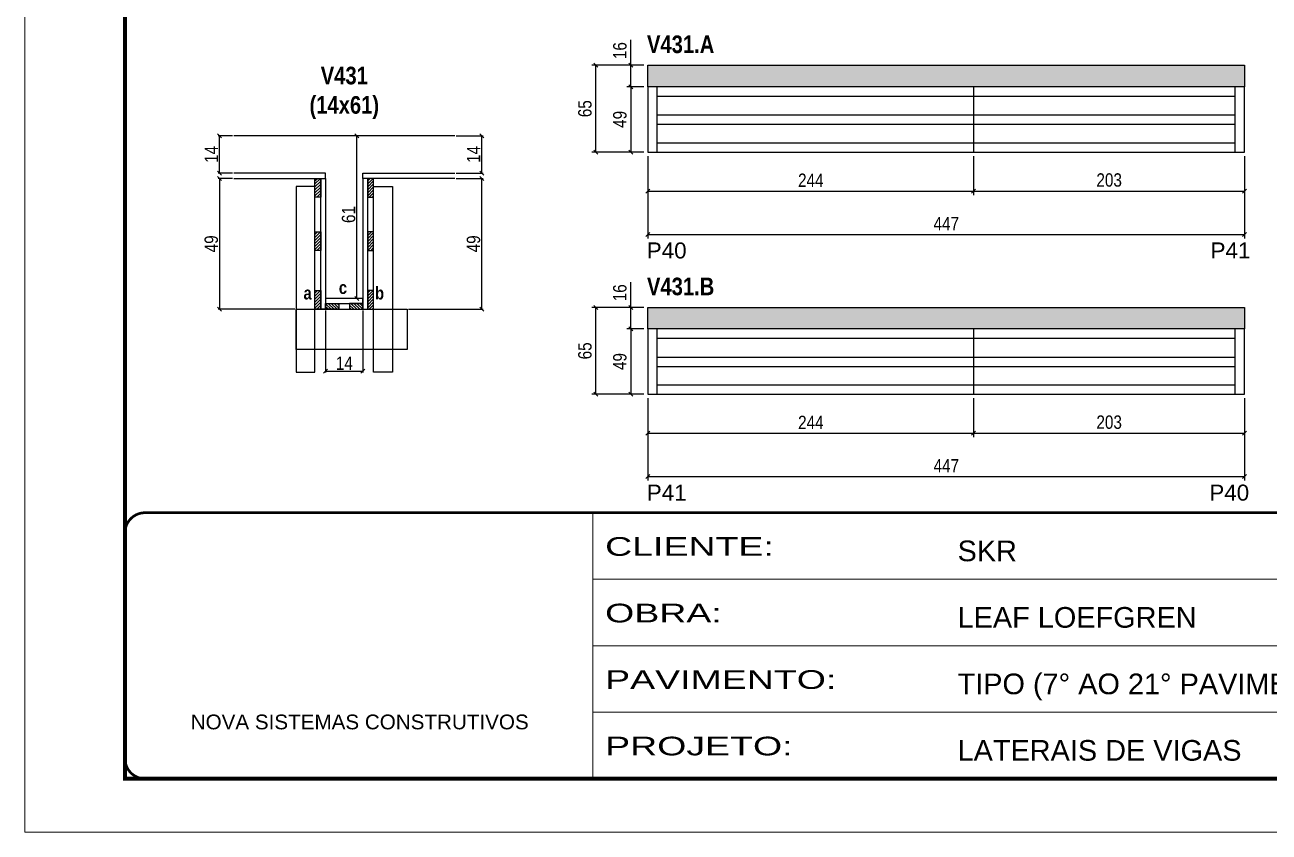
# Model space of a CAD drawing. Extents: x 3309 to 9563, y -2522 to 14608.
# Drawn here: x 6493 to 7425, y 11261 to 11865 of the extents above; entities that cross this region are included whole.
import ezdxf

# ---------------------------------------------------------------- set-up
doc = ezdxf.new("R2010")
doc.units = 0
doc.linetypes.add('CONTINUO', pattern=[0])
doc.linetypes.add('DASHED', pattern=[0.75, 0.5, -0.25])
for name, color, linetype in [('5', 5, 'Continuous'), ('COTA', 241, 'Continuous'), ('detalhes', 4, 'Continuous'), ('NOMENCLATURA', 7, 'Continuous'), ('Painéis', 200, 'Continuous'), ('SARR_2.2x7', 40, 'Continuous'), ('SARR_3.5x7', 81, 'Continuous')]:
    doc.layers.add(name, color=color, linetype=linetype)
for name, color, linetype, lineweight in [('CONCRETO', 251, 'Continuous', 25), ('Folhas', 255, 'Continuous', 9), ('SARRAFO DE PRESSAO', 251, 'DASHED', 9)]:
    doc.layers.add(name, color=color, linetype=linetype, lineweight=lineweight)
doc.styles.add('ARIAL', font='arial.ttf')
doc.styles.add('COTA TECNICA', font='techl___.ttf', dxfattribs={"height": 10})
doc.styles.add('COTA TECNICA 2X', font='techl___.ttf', dxfattribs={"height": 10})
doc.styles.get("Standard").update_dxf_attribs({"font": 'arial.ttf'})
doc.styles.add('TECNICA', font='techb___.ttf', dxfattribs={"height": 10})
doc.styles.add('Tecnologia', font='')
doc.styles.get('Tecnologia').set_extended_font_data('Forgotten Futurist')
doc.dimstyles.new('PAINEL', dxfattribs={"dimtxt": 10, "dimasz": 3, "dimexe": 3, "dimexo": 3, "dimgap": 3, "dimtad": 1, "dimdec": 1, "dimzin": 12, "dimdsep": 46, "dimtxsty": 'COTA TECNICA', "dimblk1": 'OBLIQUE', "dimblk2": 'OBLIQUE', "dimsah": 1, "dimcen": 0.9, "dimclrd": 4, "dimclre": 4, "dimclrt": 240, "dimadec": 1, "dimazin": 3, "dimtfac": 1, "dimtdec": 1, "dimtmove": 0, "dimatfit": 3, "dimfxl": 1, "dimtolj": 1, "dimtzin": 12, "dimarcsym": 0})
doc.dimstyles.new('SECAO', dxfattribs={"dimscale": 0.333333, "dimtxt": 5, "dimasz": 9, "dimexe": 3, "dimexo": 3, "dimgap": 3, "dimtad": 1, "dimdec": 1, "dimlfac": 0.5, "dimzin": 12, "dimdsep": 46, "dimtxsty": 'COTA TECNICA 2X', "dimblk1": 'OBLIQUE', "dimblk2": 'OBLIQUE', "dimsah": 1, "dimcen": 0.9, "dimclrd": 4, "dimclre": 4, "dimclrt": 240, "dimadec": 1, "dimazin": 3, "dimtfac": 1, "dimtdec": 1, "dimtmove": 0, "dimatfit": 3, "dimfxl": 1, "dimtolj": 1, "dimtzin": 12, "dimarcsym": 0})
pattern_1 = [(45, (-116802.018, -21525.1854), (-1.122532015, 1.122532015), [])]

# ---------------------------------------------------------------- blocks, each defined once
blk = doc.blocks.new('9999999999')
at = {"color": 30, "linetype": 'CONTINUO'}
for p, q in [((98564.56, 34230.21), (98564.56, 34429.45)), ((98564.56, 34379.64), (99583.98, 34379.64)), ((98564.56, 34329.83), (99487.98, 34329.83)), ((98564.56, 34280.02), (99487.98, 34280.02))]:
    blk.add_line(p, q, dxfattribs=at)
at = {"color": 30, "linetype": 'CONTINUO', "const_width": 2}
blk.add_lwpolyline([(99583.98, 34230.21), (99583.98, 34414.45, 0.414214), (99568.98, 34429.45), (98228.98, 34429.45, 0.414214), (98213.98, 34414.45), (98213.98, 34245.21, 0.414214), (98228.98, 34230.21), (99583.98, 34230.21)], format="xyb", dxfattribs=at)
at = {"layer": 'Folhas'}
blk.add_lwpolyline([(98138.98, 34190.21), (99623.98, 34190.21), (99623.98, 35240.21), (98138.98, 35240.21)], close=True, dxfattribs=at)
at = {"layer": 'Folhas', "color": 30, "const_width": 3}
blk.add_lwpolyline([(98213.98, 34230.21), (99583.98, 34230.21), (99583.98, 35200.21), (98213.98, 35200.21)], close=True, dxfattribs=at)
at = {"color": 7, "linetype": 'Continuous', "ltscale": 5, "style": 'ARIAL'}
for s, height, p in [('SKR', 15.483, (98837.68, 34393.13)), ('LEAF LOEFGREN', 15.4829, (98837.68, 34343.32)), ('TIPO (7° AO 21° PAVIMENTO)', 15.4829, (98837.68, 34293.51)), ('NOVA SISTEMAS CONSTRUTIVOS', 11.0592, (98263.19, 34267.21)), ('LATERAIS DE VIGAS', 15.4829, (98837.68, 34243.7))]:
    blk.add_text(s, height=height, dxfattribs=at).set_placement(p)
at = {"layer": 'Folhas', "color": 7, "style": 'Tecnologia', "width": 1.5}
for s, p in [('CLIENTE:', (98573.65, 34397.17)), ('OBRA:', (98573.65, 34347.31)), ('PAVIMENTO:', (98573.65, 34297.5)), ('PROJETO:', (98573.65, 34247.69))]:
    blk.add_text(s, height=14, dxfattribs=at).set_placement(p)
blk = doc.blocks.new('_Oblique')
at = {"color": 0, "linetype": 'ByBlock', "lineweight": -2}
blk.add_line((-0.5, -0.5), (0.5, 0.5), dxfattribs=at)
blk = doc.blocks.new('*D1511')
at = {"layer": 'COTA', "color": 4, "lineweight": -2, "transparency": 16777216}
for p, q in [((6648.45, 11750.35), (6637.66, 11750.35)), ((6638.66, 11750.35), (6638.66, 11652.35)), ((6695.15, 11652.35), (6637.66, 11652.35))]:
    blk.add_line(p, q, dxfattribs=at)
at = {"layer": 'Defpoints', "color": 0, "transparency": 16777216}
for p in [(6649.45, 11750.35), (6638.66, 11652.35), (6696.15, 11652.35, 0)]:
    blk.add_point(p, dxfattribs=at)
at = {"layer": 'COTA', "color": 4, "lineweight": -2, "transparency": 16777216, "xscale": 3, "yscale": 3, "zscale": 3}
for p, rotation in [((6638.66, 11750.35), 90), ((6638.66, 11652.35), 270)]:
    blk.add_blockref('_Oblique', p, dxfattribs=dict(at, rotation=rotation))
at = {"layer": 'COTA', "color": 240, "transparency": 16777216, "insert": (6632.56, 11701.35), "char_height": 10, "attachment_point": 5, "rotation": 90, "style": 'COTA TECNICA 2X'}
blk.add_mtext('\\A1;49', dxfattribs=at)
blk = doc.blocks.new('*D1512')
at = {"layer": 'COTA', "color": 4, "lineweight": -2, "transparency": 16777216}
for p, q in [((6745.15, 11782.35), (6740.48, 11782.35)), ((6741.48, 11660.35), (6741.48, 11782.35)), ((6745.15, 11660.35), (6740.48, 11660.35))]:
    blk.add_line(p, q, dxfattribs=at)
at = {"layer": 'Defpoints', "color": 0, "transparency": 16777216}
for p in [(6741.48, 11782.35), (6746.15, 11782.35), (6746.15, 11660.35)]:
    blk.add_point(p, dxfattribs=at)
at = {"layer": 'COTA', "color": 4, "lineweight": -2, "transparency": 16777216, "xscale": 3, "yscale": 3, "zscale": 3}
for p, rotation in [((6741.48, 11782.35), 90), ((6741.48, 11660.35), 270)]:
    blk.add_blockref('_Oblique', p, dxfattribs=dict(at, rotation=rotation))
at = {"layer": 'COTA', "color": 240, "transparency": 16777216, "insert": (6735.38, 11723.35), "char_height": 10, "attachment_point": 5, "rotation": 90, "style": 'COTA TECNICA 2X'}
blk.add_mtext('\\A1;61', dxfattribs=at)
blk = doc.blocks.new('*D1514')
at = {"layer": 'COTA', "color": 4, "lineweight": -2, "transparency": 16777216}
for p, q in [((6648.45, 11782.35), (6637.66, 11782.35)), ((6638.66, 11754.35), (6638.66, 11782.35)), ((6648.45, 11754.35), (6637.66, 11754.35))]:
    blk.add_line(p, q, dxfattribs=at)
at = {"layer": 'Defpoints', "color": 0, "transparency": 16777216}
for p in [(6638.66, 11782.35), (6649.45, 11782.35), (6649.45, 11754.35)]:
    blk.add_point(p, dxfattribs=at)
at = {"layer": 'COTA', "color": 4, "lineweight": -2, "transparency": 16777216, "xscale": 3, "yscale": 3, "zscale": 3}
for p, rotation in [((6638.66, 11782.35), 90), ((6638.66, 11754.35), 270)]:
    blk.add_blockref('_Oblique', p, dxfattribs=dict(at, rotation=rotation))
at = {"layer": 'COTA', "color": 240, "transparency": 16777216, "insert": (6632.59, 11768.35), "char_height": 10, "attachment_point": 5, "rotation": 90, "style": 'COTA TECNICA 2X'}
blk.add_mtext('\\A1;14', dxfattribs=at)
blk = doc.blocks.new('*D1515')
at = {"layer": 'COTA', "color": 4, "lineweight": -2, "transparency": 16777216}
for p, q in [((6718.15, 11651.35), (6718.15, 11604.91)), ((6746.15, 11651.35), (6746.15, 11604.91)), ((6718.15, 11605.91), (6746.15, 11605.91))]:
    blk.add_line(p, q, dxfattribs=at)
at = {"layer": 'Defpoints', "color": 0, "transparency": 16777216}
for p in [(6718.15, 11652.35), (6746.15, 11652.35), (6746.15, 11605.91)]:
    blk.add_point(p, dxfattribs=at)
at = {"layer": 'COTA', "color": 4, "lineweight": -2, "transparency": 16777216, "xscale": 3, "yscale": 3, "zscale": 3, "rotation": 180}
blk.add_blockref('_Oblique', (6718.15, 11605.91), dxfattribs=at)
at = {"layer": 'COTA', "color": 4, "lineweight": -2, "transparency": 16777216, "xscale": 3, "yscale": 3, "zscale": 3}
blk.add_blockref('_Oblique', (6746.15, 11605.91), dxfattribs=at)
at = {"layer": 'COTA', "color": 240, "transparency": 16777216, "insert": (6732.15, 11611.98), "char_height": 10, "attachment_point": 5, "style": 'COTA TECNICA 2X'}
blk.add_mtext('\\A1;14', dxfattribs=at)
blk = doc.blocks.new('*D1516')
at = {"layer": 'COTA', "color": 4, "lineweight": -2, "transparency": 16777216}
for p, q in [((6815.85, 11750.35), (6836.08, 11750.35)), ((6835.08, 11652.35), (6835.08, 11750.35)), ((6780.34, 11652.35), (6836.08, 11652.35))]:
    blk.add_line(p, q, dxfattribs=at)
at = {"layer": 'Defpoints', "color": 0, "transparency": 16777216}
for p in [(6814.85, 11750.35), (6835.08, 11750.35), (6779.34, 11652.35)]:
    blk.add_point(p, dxfattribs=at)
at = {"layer": 'COTA', "color": 4, "lineweight": -2, "transparency": 16777216, "xscale": 3, "yscale": 3, "zscale": 3}
for p, rotation in [((6835.08, 11750.35), 90), ((6835.08, 11652.35), 270)]:
    blk.add_blockref('_Oblique', p, dxfattribs=dict(at, rotation=rotation))
at = {"layer": 'COTA', "color": 240, "transparency": 16777216, "insert": (6828.98, 11701.35), "char_height": 10, "attachment_point": 5, "rotation": 90, "style": 'COTA TECNICA 2X'}
blk.add_mtext('\\A1;49', dxfattribs=at)
blk = doc.blocks.new('*D1513')
at = {"layer": 'COTA', "color": 4, "lineweight": -2, "transparency": 16777216}
for p, q in [((6815.85, 11782.35), (6836.08, 11782.35)), ((6835.08, 11754.35), (6835.08, 11782.35)), ((6815.85, 11754.35), (6836.08, 11754.35))]:
    blk.add_line(p, q, dxfattribs=at)
at = {"layer": 'Defpoints', "color": 0, "transparency": 16777216}
for p in [(6814.85, 11782.35), (6835.08, 11782.35), (6814.85, 11754.35)]:
    blk.add_point(p, dxfattribs=at)
at = {"layer": 'COTA', "color": 4, "lineweight": -2, "transparency": 16777216, "xscale": 3, "yscale": 3, "zscale": 3}
for p, rotation in [((6835.08, 11782.35), 90), ((6835.08, 11754.35), 270)]:
    blk.add_blockref('_Oblique', p, dxfattribs=dict(at, rotation=rotation))
at = {"layer": 'COTA', "color": 240, "transparency": 16777216, "insert": (6829.01, 11768.35), "char_height": 10, "attachment_point": 5, "rotation": 90, "style": 'COTA TECNICA 2X'}
blk.add_mtext('\\A1;14', dxfattribs=at)
blk = doc.blocks.new('*D1528')
at = {"layer": 'COTA', "color": 4, "lineweight": -2, "transparency": 16777216}
for p, q in [((6959.63, 11767.1), (6959.63, 11705.44)), ((7406.63, 11767.1), (7406.63, 11705.44)), ((6959.63, 11708.44), (7406.63, 11708.44))]:
    blk.add_line(p, q, dxfattribs=at)
at = {"layer": 'Defpoints', "color": 0, "transparency": 16777216}
for p in [(6959.63, 11770.1), (7406.63, 11770.1), (7406.63, 11708.44)]:
    blk.add_point(p, dxfattribs=at)
at = {"layer": 'COTA', "color": 4, "lineweight": -2, "transparency": 16777216, "xscale": 3, "yscale": 3, "zscale": 3, "rotation": 180}
blk.add_blockref('_Oblique', (6959.63, 11708.44), dxfattribs=at)
at = {"layer": 'COTA', "color": 4, "lineweight": -2, "transparency": 16777216, "xscale": 3, "yscale": 3, "zscale": 3}
blk.add_blockref('_Oblique', (7406.63, 11708.44), dxfattribs=at)
at = {"layer": 'COTA', "color": 240, "transparency": 16777216, "insert": (7183.13, 11716.51), "char_height": 10, "attachment_point": 5, "style": 'COTA TECNICA'}
blk.add_mtext('\\A1;447', dxfattribs=at)
blk = doc.blocks.new('*D1521')
at = {"layer": 'COTA', "color": 4, "lineweight": -2, "transparency": 16777216}
for p, q in [((6959.63, 11767.1), (6959.63, 11737.92)), ((7203.63, 11767.1), (7203.63, 11737.92)), ((6959.63, 11740.92), (7203.63, 11740.92))]:
    blk.add_line(p, q, dxfattribs=at)
at = {"layer": 'Defpoints', "color": 0, "transparency": 16777216}
for p in [(6959.63, 11770.1), (7203.63, 11770.1), (7203.63, 11740.92)]:
    blk.add_point(p, dxfattribs=at)
at = {"layer": 'COTA', "color": 4, "lineweight": -2, "transparency": 16777216, "xscale": 3, "yscale": 3, "zscale": 3, "rotation": 180}
blk.add_blockref('_Oblique', (6959.63, 11740.92), dxfattribs=at)
at = {"layer": 'COTA', "color": 4, "lineweight": -2, "transparency": 16777216, "xscale": 3, "yscale": 3, "zscale": 3}
blk.add_blockref('_Oblique', (7203.63, 11740.92), dxfattribs=at)
at = {"layer": 'COTA', "color": 240, "transparency": 16777216, "insert": (7081.63, 11749), "char_height": 10, "attachment_point": 5, "style": 'COTA TECNICA'}
blk.add_mtext('\\A1;244', dxfattribs=at)
blk = doc.blocks.new('*D1522')
at = {"layer": 'COTA', "color": 4, "lineweight": -2, "transparency": 16777216}
for p, q in [((7203.63, 11767.1), (7203.63, 11737.92)), ((7406.63, 11767.1), (7406.63, 11737.92)), ((7203.63, 11740.92), (7406.63, 11740.92))]:
    blk.add_line(p, q, dxfattribs=at)
at = {"layer": 'Defpoints', "color": 0, "transparency": 16777216}
for p in [(7203.63, 11770.1), (7406.63, 11770.1), (7406.63, 11740.92)]:
    blk.add_point(p, dxfattribs=at)
at = {"layer": 'COTA', "color": 4, "lineweight": -2, "transparency": 16777216, "xscale": 3, "yscale": 3, "zscale": 3, "rotation": 180}
blk.add_blockref('_Oblique', (7203.63, 11740.92), dxfattribs=at)
at = {"layer": 'COTA', "color": 4, "lineweight": -2, "transparency": 16777216, "xscale": 3, "yscale": 3, "zscale": 3}
blk.add_blockref('_Oblique', (7406.63, 11740.92), dxfattribs=at)
at = {"layer": 'COTA', "color": 240, "transparency": 16777216, "insert": (7305.13, 11749.14), "char_height": 10, "attachment_point": 5, "style": 'COTA TECNICA'}
blk.add_mtext('\\A1;203', dxfattribs=at)
blk = doc.blocks.new('*D1523')
at = {"layer": 'COTA', "color": 4, "lineweight": -2, "transparency": 16777216}
for p, q in [((6956.63, 11819.1), (6943.72, 11819.1)), ((6946.72, 11819.1), (6946.72, 11770.1)), ((6956.63, 11770.1), (6943.72, 11770.1))]:
    blk.add_line(p, q, dxfattribs=at)
at = {"layer": 'Defpoints', "color": 0, "transparency": 16777216}
for p in [(6959.63, 11819.1), (6946.72, 11770.1), (6959.63, 11770.1)]:
    blk.add_point(p, dxfattribs=at)
at = {"layer": 'COTA', "color": 4, "lineweight": -2, "transparency": 16777216, "xscale": 3, "yscale": 3, "zscale": 3}
for p, rotation in [((6946.72, 11819.1), 90), ((6946.72, 11770.1), 270)]:
    blk.add_blockref('_Oblique', p, dxfattribs=dict(at, rotation=rotation))
at = {"layer": 'COTA', "color": 240, "transparency": 16777216, "insert": (6938.62, 11794.6), "char_height": 10, "attachment_point": 5, "rotation": 90, "style": 'COTA TECNICA'}
blk.add_mtext('\\A1;49', dxfattribs=at)
blk = doc.blocks.new('*D1524')
at = {"layer": 'COTA', "color": 4, "lineweight": -2, "transparency": 16777216}
for p, q in [((6946.72, 11835.1), (6946.72, 11854.11)), ((6956.63, 11835.1), (6943.72, 11835.1)), ((6946.72, 11819.1), (6946.72, 11835.1)), ((6956.63, 11819.1), (6943.72, 11819.1))]:
    blk.add_line(p, q, dxfattribs=at)
at = {"layer": 'Defpoints', "color": 0, "transparency": 16777216}
for p in [(6946.72, 11835.1), (6959.63, 11835.1), (6959.63, 11819.1)]:
    blk.add_point(p, dxfattribs=at)
at = {"layer": 'COTA', "color": 4, "lineweight": -2, "transparency": 16777216, "xscale": 3, "yscale": 3, "zscale": 3}
for p, rotation in [((6946.72, 11835.1), 90), ((6946.72, 11819.1), 270)]:
    blk.add_blockref('_Oblique', p, dxfattribs=dict(at, rotation=rotation))
at = {"layer": 'COTA', "color": 240, "transparency": 16777216, "insert": (6938.62, 11846.11), "char_height": 10, "attachment_point": 5, "rotation": 90, "style": 'COTA TECNICA'}
blk.add_mtext('\\A1;16', dxfattribs=at)
blk = doc.blocks.new('*D1525')
at = {"layer": 'COTA', "color": 4, "lineweight": -2, "transparency": 16777216}
for p, q in [((6956.63, 11835.1), (6917.56, 11835.1)), ((6920.56, 11770.1), (6920.56, 11835.1)), ((6956.63, 11770.1), (6917.56, 11770.1))]:
    blk.add_line(p, q, dxfattribs=at)
at = {"layer": 'Defpoints', "color": 0, "transparency": 16777216}
for p in [(6920.56, 11835.1), (6959.63, 11835.1), (6959.63, 11770.1)]:
    blk.add_point(p, dxfattribs=at)
at = {"layer": 'COTA', "color": 4, "lineweight": -2, "transparency": 16777216, "xscale": 3, "yscale": 3, "zscale": 3}
for p, rotation in [((6920.56, 11835.1), 90), ((6920.56, 11770.1), 270)]:
    blk.add_blockref('_Oblique', p, dxfattribs=dict(at, rotation=rotation))
at = {"layer": 'COTA', "color": 240, "transparency": 16777216, "insert": (6912.45, 11802.6), "char_height": 10, "attachment_point": 5, "rotation": 90, "style": 'COTA TECNICA'}
blk.add_mtext('\\A1;65', dxfattribs=at)
blk = doc.blocks.new('*D1526')
at = {"layer": 'COTA', "color": 4, "lineweight": -2, "transparency": 16777216}
for p, q in [((6959.63, 11585.69), (6959.63, 11524.02)), ((7406.63, 11585.69), (7406.63, 11524.02)), ((6959.63, 11527.02), (7406.63, 11527.02))]:
    blk.add_line(p, q, dxfattribs=at)
at = {"layer": 'Defpoints', "color": 0, "transparency": 16777216}
for p in [(6959.63, 11588.69), (7406.63, 11588.69), (7406.63, 11527.02)]:
    blk.add_point(p, dxfattribs=at)
at = {"layer": 'COTA', "color": 4, "lineweight": -2, "transparency": 16777216, "xscale": 3, "yscale": 3, "zscale": 3, "rotation": 180}
blk.add_blockref('_Oblique', (6959.63, 11527.02), dxfattribs=at)
at = {"layer": 'COTA', "color": 4, "lineweight": -2, "transparency": 16777216, "xscale": 3, "yscale": 3, "zscale": 3}
blk.add_blockref('_Oblique', (7406.63, 11527.02), dxfattribs=at)
at = {"layer": 'COTA', "color": 240, "transparency": 16777216, "insert": (7183.13, 11535.1), "char_height": 10, "attachment_point": 5, "style": 'COTA TECNICA'}
blk.add_mtext('\\A1;447', dxfattribs=at)
blk = doc.blocks.new('*D1527')
at = {"layer": 'COTA', "color": 4, "lineweight": -2, "transparency": 16777216}
for p, q in [((6959.63, 11585.69), (6959.63, 11556.51)), ((7203.63, 11585.69), (7203.63, 11556.51)), ((6959.63, 11559.51), (7203.63, 11559.51))]:
    blk.add_line(p, q, dxfattribs=at)
at = {"layer": 'Defpoints', "color": 0, "transparency": 16777216}
for p in [(6959.63, 11588.69), (7203.63, 11588.69), (7203.63, 11559.51)]:
    blk.add_point(p, dxfattribs=at)
at = {"layer": 'COTA', "color": 4, "lineweight": -2, "transparency": 16777216, "xscale": 3, "yscale": 3, "zscale": 3, "rotation": 180}
blk.add_blockref('_Oblique', (6959.63, 11559.51), dxfattribs=at)
at = {"layer": 'COTA', "color": 4, "lineweight": -2, "transparency": 16777216, "xscale": 3, "yscale": 3, "zscale": 3}
blk.add_blockref('_Oblique', (7203.63, 11559.51), dxfattribs=at)
at = {"layer": 'COTA', "color": 240, "transparency": 16777216, "insert": (7081.63, 11567.58), "char_height": 10, "attachment_point": 5, "style": 'COTA TECNICA'}
blk.add_mtext('\\A1;244', dxfattribs=at)
blk = doc.blocks.new('*D1517')
at = {"layer": 'COTA', "color": 4, "lineweight": -2, "transparency": 16777216}
for p, q in [((7203.63, 11585.69), (7203.63, 11556.51)), ((7406.63, 11585.69), (7406.63, 11556.51)), ((7203.63, 11559.51), (7406.63, 11559.51))]:
    blk.add_line(p, q, dxfattribs=at)
at = {"layer": 'Defpoints', "color": 0, "transparency": 16777216}
for p in [(7203.63, 11588.69), (7406.63, 11588.69), (7406.63, 11559.51)]:
    blk.add_point(p, dxfattribs=at)
at = {"layer": 'COTA', "color": 4, "lineweight": -2, "transparency": 16777216, "xscale": 3, "yscale": 3, "zscale": 3, "rotation": 180}
blk.add_blockref('_Oblique', (7203.63, 11559.51), dxfattribs=at)
at = {"layer": 'COTA', "color": 4, "lineweight": -2, "transparency": 16777216, "xscale": 3, "yscale": 3, "zscale": 3}
blk.add_blockref('_Oblique', (7406.63, 11559.51), dxfattribs=at)
at = {"layer": 'COTA', "color": 240, "transparency": 16777216, "insert": (7305.13, 11567.73), "char_height": 10, "attachment_point": 5, "style": 'COTA TECNICA'}
blk.add_mtext('\\A1;203', dxfattribs=at)
blk = doc.blocks.new('*D1518')
at = {"layer": 'COTA', "color": 4, "lineweight": -2, "transparency": 16777216}
for p, q in [((6956.63, 11637.69), (6943.72, 11637.69)), ((6946.72, 11637.69), (6946.72, 11588.69)), ((6956.63, 11588.69), (6943.72, 11588.69))]:
    blk.add_line(p, q, dxfattribs=at)
at = {"layer": 'Defpoints', "color": 0, "transparency": 16777216}
for p in [(6959.63, 11637.69), (6946.72, 11588.69), (6959.63, 11588.69)]:
    blk.add_point(p, dxfattribs=at)
at = {"layer": 'COTA', "color": 4, "lineweight": -2, "transparency": 16777216, "xscale": 3, "yscale": 3, "zscale": 3}
for p, rotation in [((6946.72, 11637.69), 90), ((6946.72, 11588.69), 270)]:
    blk.add_blockref('_Oblique', p, dxfattribs=dict(at, rotation=rotation))
at = {"layer": 'COTA', "color": 240, "transparency": 16777216, "insert": (6938.62, 11613.19), "char_height": 10, "attachment_point": 5, "rotation": 90, "style": 'COTA TECNICA'}
blk.add_mtext('\\A1;49', dxfattribs=at)
blk = doc.blocks.new('*D1519')
at = {"layer": 'COTA', "color": 4, "lineweight": -2, "transparency": 16777216}
for p, q in [((6946.72, 11653.69), (6946.72, 11672.7)), ((6956.63, 11653.69), (6943.72, 11653.69)), ((6946.72, 11637.69), (6946.72, 11653.69)), ((6956.63, 11637.69), (6943.72, 11637.69))]:
    blk.add_line(p, q, dxfattribs=at)
at = {"layer": 'Defpoints', "color": 0, "transparency": 16777216}
for p in [(6946.72, 11653.69), (6959.63, 11653.69), (6959.63, 11637.69)]:
    blk.add_point(p, dxfattribs=at)
at = {"layer": 'COTA', "color": 4, "lineweight": -2, "transparency": 16777216, "xscale": 3, "yscale": 3, "zscale": 3}
for p, rotation in [((6946.72, 11653.69), 90), ((6946.72, 11637.69), 270)]:
    blk.add_blockref('_Oblique', p, dxfattribs=dict(at, rotation=rotation))
at = {"layer": 'COTA', "color": 240, "transparency": 16777216, "insert": (6938.62, 11664.7), "char_height": 10, "attachment_point": 5, "rotation": 90, "style": 'COTA TECNICA'}
blk.add_mtext('\\A1;16', dxfattribs=at)
blk = doc.blocks.new('*D1520')
at = {"layer": 'COTA', "color": 4, "lineweight": -2, "transparency": 16777216}
for p, q in [((6956.63, 11653.69), (6917.56, 11653.69)), ((6920.56, 11588.69), (6920.56, 11653.69)), ((6956.63, 11588.69), (6917.56, 11588.69))]:
    blk.add_line(p, q, dxfattribs=at)
at = {"layer": 'Defpoints', "color": 0, "transparency": 16777216}
for p in [(6920.56, 11653.69), (6959.63, 11653.69), (6959.63, 11588.69)]:
    blk.add_point(p, dxfattribs=at)
at = {"layer": 'COTA', "color": 4, "lineweight": -2, "transparency": 16777216, "xscale": 3, "yscale": 3, "zscale": 3}
for p, rotation in [((6920.56, 11653.69), 90), ((6920.56, 11588.69), 270)]:
    blk.add_blockref('_Oblique', p, dxfattribs=dict(at, rotation=rotation))
at = {"layer": 'COTA', "color": 240, "transparency": 16777216, "insert": (6912.45, 11621.19), "char_height": 10, "attachment_point": 5, "rotation": 90, "style": 'COTA TECNICA'}
blk.add_mtext('\\A1;65', dxfattribs=at)

msp = doc.modelspace()

# ---------------------------------------------------------------- hatches: boundary and pattern name
at = {"layer": 'COTA'}
h = msp.add_hatch(dxfattribs=at)
h.set_pattern_fill('AR-CONC', color=256, scale=0.03)
h.set_pattern_definition([(50, (3235.726, -370.077), (5.46554, -0.4781726), [0.5715, -6.2865]), (355, (3235.726, -370.077), (-1.0573026, 5.7317054), [0.4572, -5.0292175]), (100.451445, (3236.1814, -370.117), (4.4082374, 5.2535326), [0.4857003, -5.3427073]), (46.1842, (3235.726, -368.553), (8.1323712, -1.26127), [0.85725, -9.42975]), (96.63556, (3236.4036, -368.658), (7.122124, 7.4227837), [0.7285507, -8.014068]), (351.18415, (3235.726, -368.553), (7.122124, 7.422784), [0.685799, -7.543792]), (21, (3236.488, -368.934), (4.5484317, -3.067956), [0.5715, -6.2865]), (326, (3236.488, -368.934), (1.8540609, 5.525639), [0.4572, -5.0292]), (71.451445, (3236.867, -369.19), (6.4024926, 2.457683), [0.4857003, -5.3426981]), (37.5, (3235.726, -370.0772), (0.0926581, 2.53665117), [0, -4.96824, 0, -5.1054, 0, -5.04825]), (7.5, (3235.726, -370.0772), (2.0045899, 3.00541724), [0, -2.91084, 0, -4.85394, 0, -1.92405]), (327.5, (3234.0266, -370.0772), (4.06771786, -0.17186232), [0, -1.905, 0, -5.9436, 0, -7.8867]), (317.5, (3233.2646, -370.0772), (4.4438754, 0.7627947), [0, -2.4765, 0, -3.94716, 0, -5.6007])])
h.paths.add_polyline_path([(6959.63, 11835.1), (6959.63, 11819.1), (7406.63, 11819.1), (7406.63, 11835.1)])
h = msp.add_hatch(dxfattribs=at)
h.set_pattern_fill('AR-CONC', color=256, scale=0.03)
h.set_pattern_definition([(50, (3235.726, -551.4887), (5.46554, -0.4781726), [0.5715, -6.2865]), (355, (3235.726, -551.489), (-1.0573026, 5.7317054), [0.4572, -5.0292175]), (100.451445, (3236.1814, -551.5286), (4.4082374, 5.2535326), [0.4857003, -5.3427073]), (46.1842, (3235.726, -549.965), (8.1323712, -1.26127), [0.85725, -9.42975]), (96.63556, (3236.4036, -550.07), (7.122124, 7.4227837), [0.7285507, -8.014068]), (351.18415, (3235.726, -549.965), (7.122124, 7.422784), [0.685799, -7.543792]), (21, (3236.488, -550.3457), (4.5484317, -3.067956), [0.5715, -6.2865]), (326, (3236.488, -550.346), (1.8540609, 5.525639), [0.4572, -5.0292]), (71.451445, (3236.867, -550.6014), (6.4024926, 2.457683), [0.4857003, -5.3426981]), (37.5, (3235.726, -551.4887), (0.0926581, 2.53665117), [0, -4.96824, 0, -5.1054, 0, -5.04825]), (7.5, (3235.726, -551.4887), (2.0045899, 3.00541724), [0, -2.91084, 0, -4.85394, 0, -1.92405]), (327.5, (3234.0266, -551.4887), (4.06771786, -0.17186232), [0, -1.905, 0, -5.9436, 0, -7.8867]), (317.5, (3233.2646, -551.4887), (4.4438754, 0.7627947), [0, -2.4765, 0, -3.94716, 0, -5.6007])])
h.paths.add_polyline_path([(6959.63, 11653.69), (6959.63, 11637.69), (7406.63, 11637.69), (7406.63, 11653.69)])
at = {"layer": 'SARR_2.2x7'}
h = msp.add_hatch(dxfattribs=at)
h.set_pattern_fill('ANSI31', color=256, scale=0.5)
h.set_pattern_definition([(45, (-116802.018, -21485.1854), (-1.122532015, 1.122532015), [])])
h.paths.add_polyline_path([(6710.15, 11736.35), (6714.55, 11736.35), (6714.55, 11750.35), (6710.15, 11750.35)])
h = msp.add_hatch(dxfattribs=at)
h.set_pattern_fill('ANSI31', color=256, scale=0.5)
h.set_pattern_definition([(45, (-116812.018, -21485.1854), (-1.122532015, 1.122532015), [])])
h.paths.add_polyline_path([(6754.15, 11736.35), (6749.75, 11736.35), (6749.75, 11750.35), (6754.15, 11750.35)])
h = msp.add_hatch(dxfattribs=at)
h.set_pattern_fill('ANSI31', color=256, scale=0.5)
h.set_pattern_definition(pattern_1)
h.paths.add_polyline_path([(6710.15, 11696.35), (6714.55, 11696.35), (6714.55, 11710.35), (6710.15, 11710.35)])
h = msp.add_hatch(dxfattribs=at)
h.set_pattern_fill('ANSI31', color=256, scale=0.5)
h.set_pattern_definition(pattern_1)
h.paths.add_polyline_path([(6754.15, 11696.35), (6749.75, 11696.35), (6749.75, 11710.35), (6754.15, 11710.35)])
h = msp.add_hatch(dxfattribs=at)
h.set_pattern_fill('ANSI31', color=256, scale=0.5)
h.set_pattern_definition([(45, (-116802.018, -21569.1854), (-1.122532015, 1.122532015), [])])
h.paths.add_polyline_path([(6710.15, 11652.35), (6714.55, 11652.35), (6714.55, 11666.35), (6710.15, 11666.35)])
h = msp.add_hatch(dxfattribs=at)
h.set_pattern_fill('ANSI31', color=256, scale=0.5)
h.set_pattern_definition([(45, (-116812.018, -21569.1854), (-1.122532015, 1.122532015), [])])
h.paths.add_polyline_path([(6754.15, 11652.35), (6749.75, 11652.35), (6749.75, 11666.35), (6754.15, 11666.35)])
h = msp.add_hatch(dxfattribs=at)
h.set_pattern_fill('ANSI31', color=256, scale=0.5, angle=90)
h.set_pattern_definition([(135, (39953.6903, -111859.8164), (-1.122532015, -1.122532015), [])])
h.paths.add_polyline_path([(6728.15, 11652.35), (6728.15, 11656.75), (6718.15, 11656.75), (6718.15, 11652.35)])
h = msp.add_hatch(dxfattribs=at)
h.set_pattern_fill('ANSI31', color=256, scale=0.5, angle=90)
h.set_pattern_definition([(135, (39943.6903, -111859.8164), (-1.122532015, -1.122532015), [])])
h.paths.add_polyline_path([(6736.15, 11656.75), (6736.15, 11652.35), (6746.15, 11652.35), (6746.15, 11656.75)])

# ---------------------------------------------------------------- linework, layer by layer
at = {"layer": 'CONCRETO', "linetype": 'Continuous'}
msp.add_line((6814.85, 11782.35), (6649.45, 11782.35), dxfattribs=at)
at = {"layer": 'COTA'}
for p, q in [((6959.63, 11819.1), (6959.63, 11835.1)), ((6959.63, 11835.1), (7406.63, 11835.1)), ((7406.63, 11835.1), (7406.63, 11819.1)), ((6959.63, 11637.69), (6959.63, 11653.69)), ((6959.63, 11653.69), (7406.63, 11653.69)), ((7406.63, 11653.69), (7406.63, 11637.69))]:
    msp.add_line(p, q, dxfattribs=at)
at = {"layer": 'Painéis', "linetype": 'ByBlock'}
for p, q in [((7406.63, 11819.1), (6959.63, 11819.1)), ((6959.63, 11819.1), (6959.63, 11770.1)), ((7203.63, 11819.1), (7203.63, 11770.1)), ((7406.63, 11770.1), (7406.63, 11819.1)), ((6959.63, 11770.1), (7406.63, 11770.1)), ((7406.63, 11637.69), (6959.63, 11637.69)), ((6959.63, 11637.69), (6959.63, 11588.69)), ((7203.63, 11637.69), (7203.63, 11588.69)), ((7406.63, 11588.69), (7406.63, 11637.69)), ((6959.63, 11588.69), (7406.63, 11588.69))]:
    msp.add_line(p, q, dxfattribs=at)
at = {"layer": 'Painéis', "linetype": 'Continuous'}
for points in [[(6649.45, 11750.35), (6718.15, 11750.35), (6718.15, 11754.35), (6649.45, 11754.35)], [(6814.85, 11750.35), (6746.15, 11750.35), (6746.15, 11754.35), (6814.85, 11754.35)]]:
    msp.add_lwpolyline(points, dxfattribs=at)
for points in [[(6714.55, 11652.35), (6714.55, 11750.35), (6718.15, 11750.35), (6718.15, 11652.35)], [(6749.75, 11652.35), (6749.75, 11750.35), (6746.15, 11750.35), (6746.15, 11652.35)], [(6746.15, 11660.35), (6718.15, 11660.35), (6718.15, 11656.75), (6746.15, 11656.75)]]:
    msp.add_lwpolyline(points, close=True, dxfattribs=at)
at = {"layer": 'SARR_2.2x7', "linetype": 'Continuous'}
for p, q in [((6966.63, 11770.1), (6966.63, 11819.1)), ((7399.63, 11770.1), (7399.63, 11819.1)), ((6966.63, 11812.1), (7203.63, 11812.1)), ((7203.63, 11812.1), (7399.63, 11812.1)), ((6966.63, 11797.93), (7203.63, 11797.93)), ((7203.63, 11797.93), (7399.63, 11797.93)), ((6966.63, 11790.93), (7203.63, 11790.93)), ((7203.63, 11790.93), (7399.63, 11790.93)), ((6966.63, 11777.1), (7203.63, 11777.1)), ((7203.63, 11777.1), (7399.63, 11777.1)), ((6966.63, 11588.69), (6966.63, 11637.69)), ((7399.63, 11588.69), (7399.63, 11637.69)), ((6966.63, 11630.69), (7203.63, 11630.69)), ((7203.63, 11630.69), (7399.63, 11630.69)), ((6966.63, 11616.52), (7203.63, 11616.52)), ((7203.63, 11616.52), (7399.63, 11616.52)), ((6966.63, 11609.52), (7203.63, 11609.52)), ((7203.63, 11609.52), (7399.63, 11609.52)), ((6966.63, 11595.69), (7203.63, 11595.69)), ((7203.63, 11595.69), (7399.63, 11595.69))]:
    msp.add_line(p, q, dxfattribs=at)
at = {"layer": 'SARR_2.2x7'}
for points in [[(6714.55, 11750.35), (6714.55, 11736.35), (6710.15, 11736.35), (6710.15, 11750.35)], [(6749.75, 11750.35), (6749.75, 11736.35), (6754.15, 11736.35), (6754.15, 11750.35)], [(6714.55, 11710.35), (6714.55, 11696.35), (6710.15, 11696.35), (6710.15, 11710.35)], [(6749.75, 11710.35), (6749.75, 11696.35), (6754.15, 11696.35), (6754.15, 11710.35)], [(6714.55, 11666.35), (6714.55, 11652.35), (6710.15, 11652.35), (6710.15, 11666.35)], [(6749.75, 11666.35), (6749.75, 11652.35), (6754.15, 11652.35), (6754.15, 11666.35)], [(6718.15, 11656.75), (6728.15, 11656.75), (6728.15, 11652.35), (6718.15, 11652.35)], [(6746.15, 11656.75), (6736.15, 11656.75), (6736.15, 11652.35), (6746.15, 11652.35)]]:
    msp.add_lwpolyline(points, close=True, dxfattribs=at)
at = {"layer": 'SARR_3.5x7'}
for points in [[(6710.15, 11744.35), (6696.15, 11744.35), (6696.15, 11605.37), (6710.15, 11605.37)], [(6754.15, 11744.35), (6768.15, 11744.35), (6768.15, 11605.37), (6754.15, 11605.37)], [(6696.15, 11652.35), (6779.34, 11652.35), (6779.34, 11622.26), (6696.15, 11622.26)]]:
    msp.add_lwpolyline(points, close=True, dxfattribs=at)

# ---------------------------------------------------------------- block references
at = {"layer": 'SARRAFO DE PRESSAO', "color": 6, "linetype": 'ByBlock'}
msp.add_blockref('9999999999', (-91646.11, -22929.5), dxfattribs=at)

# ---------------------------------------------------------------- texts
at = {"layer": '5', "linetype": 'Continuous'}
for s, p in [('P40', (6958.76, 11690.42)), ('P41', (7381.11, 11690.42)), ('P41', (6958.76, 11509.01)), ('P40', (7380.2, 11509.01))]:
    msp.add_text(s, height=12, rotation=359.99996, dxfattribs=at).set_placement(p)
at = {"layer": 'detalhes', "style": 'TECNICA'}
for s, p in [('c', (6728.07, 11663.82)), ('a', (6701.63, 11659.71)), ('b', (6755.19, 11659.7))]:
    msp.add_text(s, height=9.6, dxfattribs=at).set_placement(p)
at = {"layer": 'NOMENCLATURA', "style": 'TECNICA'}
for s, p in [('V431.A', (6958.91, 11844.29)), ('V431.B', (6958.91, 11662.87))]:
    msp.add_text(s, height=13.2, dxfattribs=at).set_placement(p)
at = {"layer": 'NOMENCLATURA', "insert": (6732.15, 11834.05), "char_height": 13.2, "attachment_point": 2, "style": 'TECNICA'}
msp.add_mtext_dynamic_manual_height_columns('V431\\P(14x61)', width=300.2766, gutter_width=1, heights=[0], dxfattribs=at)

# ---------------------------------------------------------------- dimensions: what is measured, and where the dimension line sits
at = {"layer": 'COTA'}
for base, p1, p2, angle, dimstyle, picture, middle in [((6946.72, 11835.1), (6959.63, 11819.1), (6959.63, 11835.1), 90, 'PAINEL', '*D1524', (6938.62, 11846.11)), ((6920.56, 11835.1), (6959.63, 11770.1), (6959.63, 11835.1), 90, 'PAINEL', '*D1525', (6912.45, 11802.6)), ((6946.72, 11770.1), (6959.63, 11819.1), (6959.63, 11770.1), 90, 'PAINEL', '*D1523', (6938.62, 11794.6)), ((6638.66, 11782.35), (6649.45, 11754.35), (6649.45, 11782.35), 90, 'SECAO', '*D1514', (6632.59, 11768.35)), ((6835.08, 11782.35), (6814.85, 11754.35), (6814.85, 11782.35), 90, 'SECAO', '*D1513', (6829.01, 11768.35)), ((7406.63, 11708.44), (6959.63, 11770.1), (7406.63, 11770.1), 180, 'PAINEL', '*D1528', (7183.13, 11716.51)), ((6638.66, 11652.35), (6649.45, 11750.35), (6696.15, 11652.35), 90, 'SECAO', '*D1511', (6632.56, 11701.35)), ((6835.08, 11750.35), (6779.34, 11652.35), (6814.85, 11750.35), 90, 'SECAO', '*D1516', (6828.98, 11701.35)), ((6946.72, 11653.69), (6959.63, 11637.69), (6959.63, 11653.69), 90, 'PAINEL', '*D1519', (6938.62, 11664.7)), ((6920.56, 11653.69), (6959.63, 11588.69), (6959.63, 11653.69), 90, 'PAINEL', '*D1520', (6912.45, 11621.19)), ((6946.72, 11588.69), (6959.63, 11637.69), (6959.63, 11588.69), 90, 'PAINEL', '*D1518', (6938.62, 11613.19)), ((7406.63, 11527.02), (6959.63, 11588.69), (7406.63, 11588.69), 180, 'PAINEL', '*D1526', (7183.13, 11535.1))]:
    dim = msp.add_linear_dim(base=base, p1=p1, p2=p2, angle=angle, dimstyle=dimstyle, dxfattribs=at)
    dim.commit()
    dim.dimension.update_dxf_attribs({"geometry": picture, "text_midpoint": middle})
dim = msp.add_linear_dim(base=(6741.48, 11782.35), p1=(6746.15, 11660.35), p2=(6746.15, 11782.35), angle=90, dimstyle='SECAO', dxfattribs=at)
dim.commit()
dim.dimension.update_dxf_attribs({"geometry": '*D1512', "text_midpoint": (6741.48, 11723.35), "dimtype": 160})
for base, p1, p2, dimstyle, picture, middle in [((7203.63, 11740.92), (6959.63, 11770.1), (7203.63, 11770.1), 'PAINEL', '*D1521', (7081.63, 11749)), ((6746.15, 11605.91), (6718.15, 11652.35), (6746.15, 11652.35), 'SECAO', '*D1515', (6732.15, 11611.98)), ((7203.63, 11559.51), (6959.63, 11588.69), (7203.63, 11588.69), 'PAINEL', '*D1527', (7081.63, 11567.58))]:
    dim = msp.add_linear_dim(base=base, p1=p1, p2=p2, dimstyle=dimstyle, dxfattribs=at)
    dim.commit()
    dim.dimension.update_dxf_attribs({"geometry": picture, "text_midpoint": middle})
for base, p1, p2, picture, middle in [((7406.63, 11740.92), (7203.63, 11770.1), (7406.63, 11770.1), '*D1522', (7305.13, 11749.14)), ((7406.63, 11559.51), (7203.63, 11588.69), (7406.63, 11588.69), '*D1517', (7305.13, 11567.73))]:
    dim = msp.add_linear_dim(base=base, p1=p1, p2=p2, dimstyle='PAINEL', override={"dimtmove": 1}, dxfattribs=at)
    dim.commit()
    dim.dimension.update_dxf_attribs({"geometry": picture, "text_midpoint": middle})

doc.saveas('drawing.dxf')
